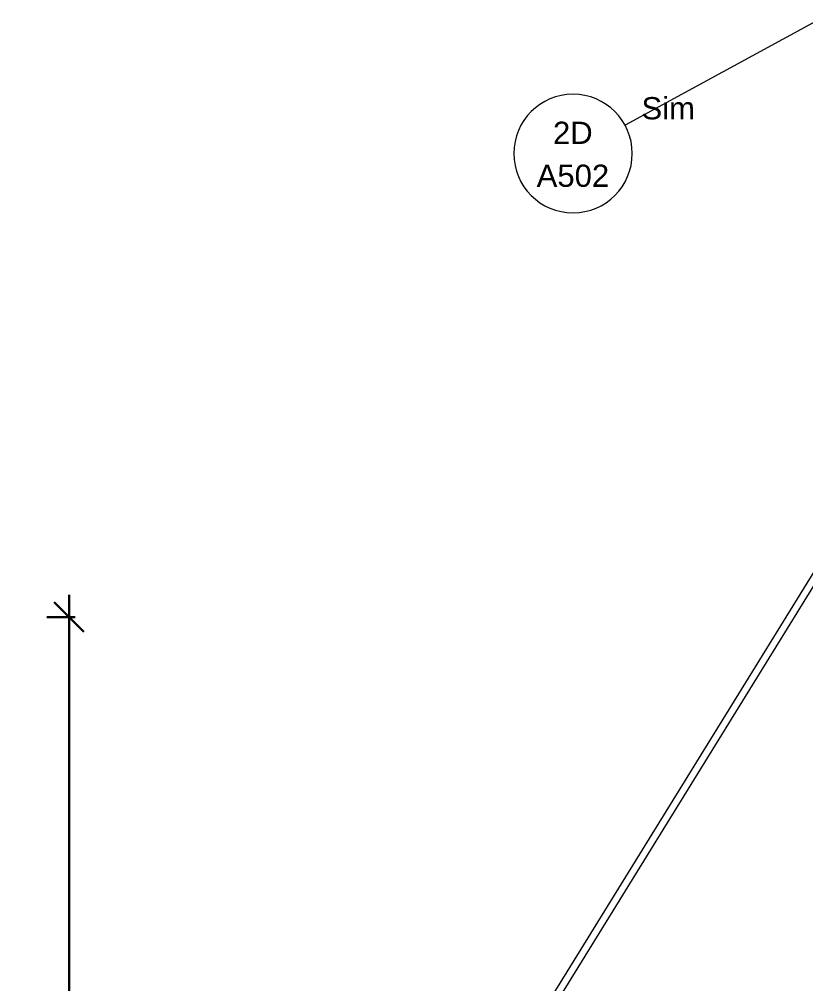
# Model space of a CAD drawing. Header units: inches. Extents: x -3960 to -3352, y -190 to 443.
# Drawn here: x -3950.8 to -3871.2, y 311.6 to 409.3 of the extents above; entities that cross this region are included whole.
import ezdxf

# ---------------------------------------------------------------- set-up
doc = ezdxf.new("R2010")
doc.units = ezdxf.units.IN
doc.header["$MEASUREMENT"] = 0
for name, color, linetype, lineweight in [('A-ANNO-DIMS-1', 211, 'Continuous', 30), ('A-ANNO-SYMB', 150, 'Continuous', 9), ('S-BEAM-4', 55, 'Continuous', 9)]:
    doc.layers.add(name, color=color, linetype=linetype, lineweight=lineweight)
doc.styles.add('Arial', font='arial.ttf', dxfattribs={"height": 2.25})
doc.styles.add('Century Gothic', font='ufonts.com_century-gothic.ttf', dxfattribs={"height": 2.25})
doc.dimstyles.new('OD__1_16__Tol__', dxfattribs={"dimscale": 12, "dimtxt": 2.349379, "dimasz": 0.25, "dimexe": 0.1875, "dimexo": 0.125, "dimgap": 0.03125, "dimtad": 1, "dimdec": 4, "dimrnd": 0.0625, "dimzin": 3, "dimdsep": 46, "dimlunit": 4, "dimtxsty": 'Century Gothic', "dimblk1": 'OBLIQUE', "dimblk2": 'OBLIQUE', "dimsah": 1, "dimcen": 0.09, "dimdle": 0.1875, "dimazin": 0, "dimtfac": 1, "dimtdec": 4, "dimtix": 1, "dimtmove": 0, "dimatfit": 3, "dimfxl": 1, "dimtvp": 1, "dimtfill": 1, "dimfrac": 2, "dimtolj": 1, "dimtzin": 0, "dimlwd": 30, "dimlwe": 30, "dimarcsym": 2})

# ---------------------------------------------------------------- blocks, each defined once
blk = doc.blocks.new('Walls 6 - Walls 1-3280336-WALL SECTION - RAMP - NORTH WALL')
at = {"layer": 'S-BEAM-4'}
for p, q in [((-3860.224, 369.25), (-3862.105, 369.25)), ((-3862.105, 366), (-3862.105, 369.25)), ((-3862.105, 366.706), (-3897.745, 309)), ((-3896.864, 309), (-3862.105, 365.278)), ((-3862.105, 362.75), (-3862.105, 366)), ((-3862.105, 362.75), (-3860.224, 362.75)), ((-3898.113, 308.405), (-3899.135, 306.75)), ((-3898.253, 306.75), (-3897.231, 308.405)), ((-3899.72, 305.803), (-3901.605, 302.75)), ((-3900.724, 302.75), (-3898.838, 305.803)), ((-3902.19, 301.803), (-3904.076, 298.75)), ((-3903.194, 298.75), (-3901.309, 301.803)), ((-3904.661, 297.803), (-3906.546, 294.75)), ((-3905.665, 294.75), (-3903.779, 297.803)), ((-3907.131, 293.803), (-3909.017, 290.75)), ((-3908.135, 290.75), (-3906.25, 293.803)), ((-3909.602, 289.803), (-3911.487, 286.75)), ((-3910.606, 286.75), (-3908.72, 289.803)), ((-3912.072, 285.803), (-3913.958, 282.75)), ((-3913.076, 282.75), (-3911.191, 285.803)), ((-3914.543, 281.803), (-3916.429, 278.75)), ((-3915.547, 278.75), (-3913.661, 281.803)), ((-3917.013, 277.803), (-3918.899, 274.75)), ((-3918.018, 274.75), (-3916.132, 277.803)), ((-3919.484, 273.803), (-3921.37, 270.75)), ((-3920.488, 270.75), (-3918.602, 273.803)), ((-3921.954, 269.803), (-3923.18, 267.818)), ((-3922.804, 267), (-3921.073, 269.803))]:
    blk.add_line(p, q, dxfattribs=at)
blk = doc.blocks.new('Section - Callout Head-565430-WALL SECTION - RAMP - NORTH WALL')
at = {"layer": 'A-ANNO-SYMB'}
for start, end in [(0, 180), (180, 0)]:
    blk.add_arc((-3894.72, 395.673), 6, start, end, dxfattribs=at)
at = {"layer": 'A-ANNO-SYMB', "insert": (-3805.745, 397.077), "char_height": 2.25, "width": 3.86325, "attachment_point": 1, "style": 'Century Gothic'}
blk.add_mtext('---', dxfattribs=at)
blk = doc.blocks.new('_Oblique')
at = {"color": 0, "linetype": 'ByBlock', "lineweight": -2}
blk.add_line((-0.5, -0.5), (0.5, 0.5), dxfattribs=at)
blk = doc.blocks.new('DIMBLOCK7-WALL SECTION - RAMP - NORTH WALL')
at = {"layer": 'A-ANNO-DIMS-1', "color": 0, "lineweight": 30, "transparency": 16777216}
for p, q in [((-3945.76, 351), (-3945.76, 107)), ((-3945.139, 348.75), (-3948.01, 348.75)), ((-3873.724, 109.25), (-3948.01, 109.25))]:
    blk.add_line(p, q, dxfattribs=at)
at = {"layer": 'Defpoints', "color": 0, "transparency": 16777216}
for p in [(-3943.639, 348.75), (-3945.76, 109.25), (-3872.224, 109.25)]:
    blk.add_point(p, dxfattribs=at)
at = {"layer": 'A-ANNO-DIMS-1', "color": 0, "lineweight": 30, "transparency": 16777216, "xscale": 3, "yscale": 3, "zscale": 3}
for p, rotation in [((-3945.76, 348.75), 90), ((-3945.76, 109.25), 270)]:
    blk.add_blockref('_Oblique', p, dxfattribs=dict(at, rotation=rotation))
at = {"layer": 'A-ANNO-DIMS-1', "color": 0, "transparency": 16777216, "insert": (-3947.442, 229), "char_height": 2.25, "attachment_point": 5, "rotation": 90, "style": 'Century Gothic', "bg_fill": 3, "box_fill_scale": 1.25, "bg_fill_color": 256, "bg_fill_true_color": 13158600, "bg_fill_transparency": 0}
blk.add_mtext('\\A1;19\'-11 1/2"', dxfattribs=at)
at = {"layer": 'A-ANNO-DIMS-1', "color": 0, "transparency": 16777216, "insert": (-3943.928, 229), "char_height": 2.25, "attachment_point": 5, "rotation": 90, "style": 'Century Gothic', "bg_fill": 3, "box_fill_scale": 1.25, "bg_fill_color": 256, "bg_fill_true_color": 13158600, "bg_fill_transparency": 0}
blk.add_mtext('\\A1;[239.50"]', dxfattribs=at)

msp = doc.modelspace()

# ---------------------------------------------------------------- linework, layer by layer
at = {"layer": 'A-ANNO-SYMB'}
msp.add_line((-3869.73003, 409.26244), (-3889.44893, 398.53908), dxfattribs=at)

# ---------------------------------------------------------------- block references
msp.add_blockref('Section - Callout Head-565430-WALL SECTION - RAMP - NORTH WALL', (0, 0), dxfattribs=at)
at = {"layer": 'S-BEAM-4'}
msp.add_blockref('Walls 6 - Walls 1-3280336-WALL SECTION - RAMP - NORTH WALL', (0, 0), dxfattribs=at)

# ---------------------------------------------------------------- texts
at = {"layer": 'A-ANNO-SYMB', "char_height": 2.25, "attachment_point": 1, "style": 'Arial'}
for s, insert, width in [('Sim', (-3887.79194, 401.38491), 6.666), ('2D', (-3896.7499, 398.89745), 4.92375), ('A502', (-3898.40345, 394.5514), 8.9385)]:
    msp.add_mtext(s, dxfattribs=dict(at, insert=insert, width=width))

# ---------------------------------------------------------------- next in the draw order: dimensions: what is measured, and where the dimension line sits
at = {"layer": 'A-ANNO-DIMS-1'}
dim = msp.add_linear_dim(base=(-3945.76044, 109.25), p1=(-3943.63912, 348.75), p2=(-3872.22374, 109.25), angle=90, dimstyle='OD__1_16__Tol__', override={"dimpost": '<>\\X', "dimfxl": 249.920802}, dxfattribs=at)
dim.commit()
dim.dimension.update_dxf_attribs({"geometry": 'DIMBLOCK7-WALL SECTION - RAMP - NORTH WALL', "text_midpoint": (-3945.76044, 229)})

doc.saveas('drawing.dxf')
